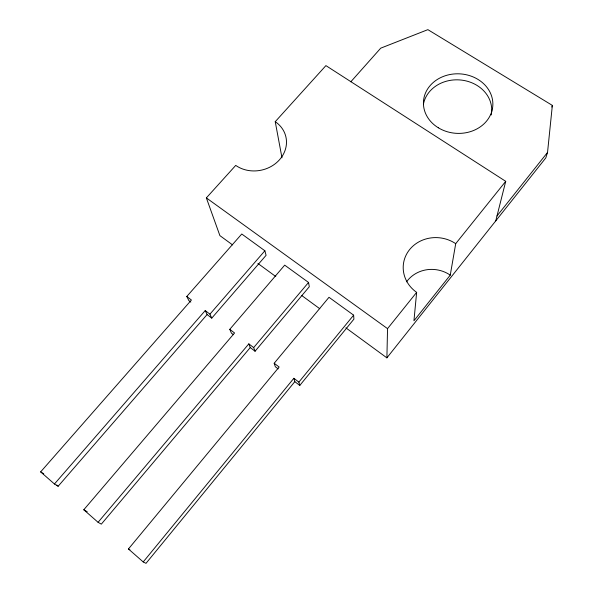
<?xml version="1.0" encoding="UTF-8"?>
<svg xmlns="http://www.w3.org/2000/svg" width="593" height="593" viewBox="0 0 593 593"><rect width="100%" height="100%" fill="white"/><g stroke="black" fill="none" stroke-linecap="round" stroke-linejoin="round"><path stroke-width="0.89" d="M345.889 327.847L386.895 357.861L387.54 328.641L416.642 292.371A33.267 30.547 7.2 0 1 409.548 249.675A33.267 30.547 7.2 0 1 455.713 243.664L505.725 181.332L325.913 65.615L275.234 121.691A30.969 27.07 -12.2 0 1 279.325 159.969A30.969 27.07 -12.2 0 1 235.725 165.403L206.357 197.899L219.892 235.621L232.567 244.894M416.642 292.371L413.944 320.776L450.257 275.13L455.713 243.664M386.895 357.861L545.805 157.894L547.532 152.438L552.35 105.398L427.879 29.65L380.721 48.166L350.804 81.812M495.763 220.863L505.725 181.332M551.846 107.059L552.35 105.398M497.001 215.956L547.532 152.438M274.188 363.25L279.133 367.03L128.444 548.97L143.217 561.942L293.861 378.282L294.817 381.655L299.784 385.45L353.91 319.145L353.628 315.157L328.996 297.293L274.188 363.25L275.352 366.763L278.147 368.905M294.817 381.655L146.004 563.35L143.217 561.942M299.784 385.45L298.879 382.122L353.628 315.157M229.78 329.33L234.569 332.984L83.791 509.765L98.067 522.3L248.823 343.873L250.253 347.565L255.064 351.241L309.309 286.723L308.545 282.453L284.692 265.145L229.78 329.33L231.411 333.147L233.442 334.704M250.253 347.565L101.329 524.138L98.067 522.3M255.064 351.241L253.678 347.587L308.545 282.453M54.445 483.992L58.151 486.245L207.105 314.557L205.222 310.569L54.445 483.992L40.65 471.887L191.42 300.028L186.788 296.478L241.766 234.005L264.878 250.772L266.087 255.316L211.76 318.122L207.105 314.557M211.76 318.122L209.929 314.164L264.878 250.772M128.444 548.97L129.919 549.748M83.791 509.765L87.208 511.744M40.65 471.887L43.726 473.785M206.357 197.899L387.54 328.641M257.911 263.455L275.804 276.553M301.904 295.648L319.797 308.745M205.222 310.569L209.929 314.164M248.823 343.873L253.678 347.587M293.861 378.282L298.879 382.122M190.813 302.104L188.848 300.599L186.788 296.478M56.787 485.044L58.151 486.245M275.234 121.691L281.979 157.812M491.501 113.241A34.379 29.561 3.1 0 1 491.212 114.946M423.469 103.99A34.379 29.561 3.1 0 1 461.68 80.122A34.379 29.561 3.1 0 1 491.597 112.388M406.553 281.831A30.858 28.664 8.6 0 1 450.257 275.13M438.309 127.777A34.728 29.783 3 0 0 492.739 106.599A34.728 29.783 3 0 0 443.386 76.423A34.728 29.783 3 0 0 438.309 127.777"/></g></svg>
